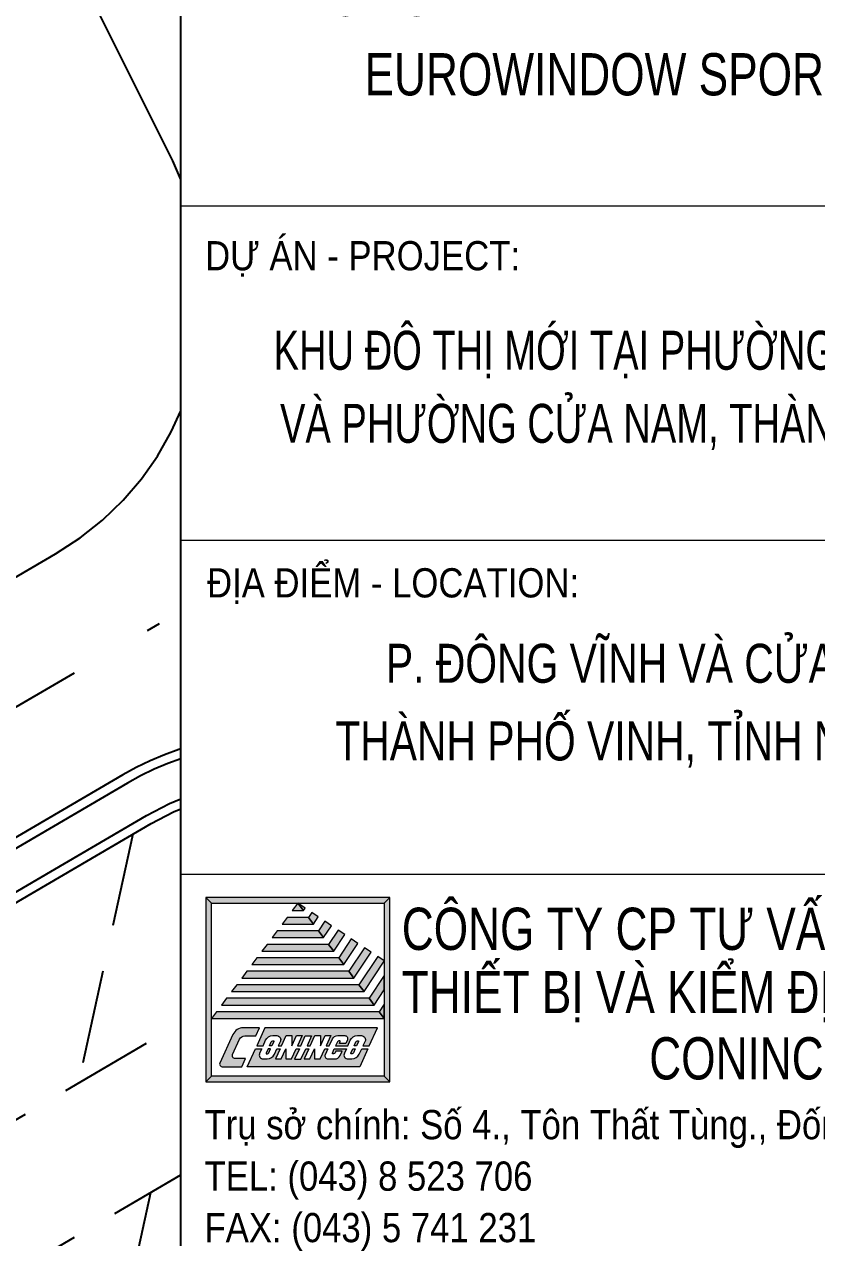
# Model space of a CAD drawing. Header units: millimetres. Extents: x 0 to 571985, y 0 to 2066666.
# Drawn here: x 568716.86 to 568738.02, y 2065013.86 to 2065046.26 of the extents above; entities that cross this region are included whole.
import ezdxf
from ezdxf.enums import TextEntityAlignment as Align
from ezdxf.xclip import XClip

# ---------------------------------------------------------------- set-up
doc = ezdxf.new("R2010")
doc.units = ezdxf.units.MM
for name, pattern in [('ACAD_ISO10W100', [18.5, 12, -3, 0.5, -3]), ('CENTER', [3, 1.5, -0.5, 0.5, -0.5]), ('CENTER2', [1.125, 0.75, -0.125, 0.125, -0.125]), ('HIDDEN', [0.75, 0.5, -0.25]), ('Xref Grid (A1)$0$CENTER2', [1.125, 0.75, -0.125, 0.125, -0.125])]:
    doc.linetypes.add(name, pattern=pattern)
for name, color, linetype, lineweight in [('A-KY HIEU', 34, 'Continuous', 20), ('A-NET THAY', 125, 'Continuous', 18), ('A-TEXT', 7, 'Continuous', 18), ('boDnv', 54, 'Continuous', 25), ('E- RANH GIOI', 1, 'CENTER', 13)]:
    doc.layers.add(name, color=color, linetype=linetype, lineweight=lineweight)
for name, color, linetype in [('BoThamCo', 94, 'Continuous'), ('CDC.01.AXIS', 160, 'CENTER2'), ('ChiaLo', 128, 'CENTER'), ('datOlienke', 42, 'Continuous'), ('LogDg', 7, 'Continuous'), ('LoLK', 6, 'Continuous'), ('RANHGIOI', 2, 'HIDDEN'), ('TimDg', 222, 'Continuous'), ('ViaHeS', 32, 'Continuous'), ('Xref Grid (A1)$0$01.AXIS', 160, 'Xref Grid (A1)$0$CENTER2')]:
    doc.layers.add(name, color=color, linetype=linetype)
doc.styles.add('Arial', font='arial.ttf')
doc.styles.add('rms', font='romans.shx', dxfattribs={"width": 0.7, "bigfont": 'vns.shx'})
doc.linetypes.add('ADL', pattern='A,0.125,-0.15,["++",rms,S=0.5,R=0,X=0,Y=-0.2245],-1.35,1.125', length=2.75)

# ---------------------------------------------------------------- blocks, each defined once
blk = doc.blocks.new('A$C4EFA0292')
h = blk.add_hatch(color=0)
h.paths.add_polyline_path([(-0.3, 4.288), (0.3, 4.288), (0, 4.687)])
h.paths.add_polyline_path([(0.392, 4.426), (0, 4.687), (0.3, 4.288)])
h.paths.add_polyline_path([(4.687, 4.687), (5, 5), (-5, 5), (-4.688, 4.687)])
h.paths.add_polyline_path([(4.687, -4.688), (5, -5), (5, 5), (4.687, 4.687)])
h.paths.add_polyline_path([(-4.688, 4.687), (-5, 5), (-5, -5), (-4.688, -4.688)])
h.paths.add_polyline_path([(5, -5), (4.687, -4.688), (-4.688, -4.688), (-5, -5)])
h.paths.add_polyline_path([(0.34, -3.755), (0.593, -3.2), (0.427, -3.2), (0.17, -3.763), (-0.173, -3.763), (0.084, -3.2), (-0.088, -3.2), (-0.341, -3.755), (-0.651, -3.755), (-0.651, -3.201), (-0.904, -3.755), (-1.213, -3.755), (-0.96, -3.2), (-1.132, -3.2), (-1.268, -3.499, -0.293611), (-1.666, -3.755), (-1.872, -3.755, -0.546059), (-2.071, -3.445), (-1.959, -3.2), (-2.303, -3.2), (-2.749, -4.177), (3.361, -4.177), (3.807, -3.2), (3.464, -3.2), (3.327, -3.499, -0.293611), (2.929, -3.755), (2.723, -3.755, -0.546059), (2.524, -3.445), (2.636, -3.2), (1.98, -3.2), (1.873, -3.434, 0.750604), (1.914, -3.469, 0.385557), (2.018, -3.425), (2.06, -3.333), (2.404, -3.333), (2.294, -3.572, -0.293611), (2.01, -3.755), (1.626, -3.755, -0.546059), (1.484, -3.534), (1.637, -3.2), (1.465, -3.2), (1.212, -3.755), (0.902, -3.755), (0.902, -3.201), (0.649, -3.755)])
h.paths.add_polyline_path([(-1.785, -2.068), (-2.231, -3.044), (-1.888, -3.044), (-1.751, -2.745, -0.293611), (-1.353, -2.489), (-1.147, -2.489, -0.546059), (-0.948, -2.799), (-1.06, -3.044), (-0.888, -3.044), (-0.635, -2.489), (-0.326, -2.489), (-0.326, -3.044), (-0.073, -2.489), (0.237, -2.489), (-0.017, -3.044), (0.155, -3.044), (0.405, -2.497), (0.748, -2.497), (0.499, -3.044), (0.665, -3.044), (0.918, -2.489), (1.227, -2.489), (1.227, -3.044), (1.48, -2.489), (1.79, -2.489), (1.536, -3.044), (1.708, -3.044), (1.878, -2.672, -0.293611), (2.162, -2.489), (2.546, -2.489, -0.546059), (2.688, -2.711), (2.596, -2.911), (2.253, -2.911), (2.299, -2.811, 0.750604), (2.258, -2.775, 0.385557), (2.154, -2.82), (2.052, -3.044), (2.708, -3.044), (2.844, -2.745, -0.293611), (3.242, -2.489), (3.448, -2.489, -0.546059), (3.647, -2.799), (3.535, -3.044), (3.879, -3.044), (4.325, -2.068)])
h.paths.add_polyline_path([(-2.279, -2.505), (-2.079, -2.068), (-2.959, -2.068, 0.293611), (-3.521, -2.429), (-4.229, -3.978, 0.546059), (-4.101, -4.177), (-3.043, -4.177), (-2.843, -3.739), (-3.396, -3.739, -0.546059), (-3.538, -3.518), (-3.159, -2.688, -0.293611), (-2.874, -2.505)])
h.paths.add_polyline_path([(-1.442, -2.82), (-1.544, -3.044), (-1.404, -3.044), (-1.297, -2.811, 0.750604), (-1.338, -2.775, 0.385557)])
h.paths.add_polyline_path([(-1.475, -3.2), (-1.616, -3.2), (-1.722, -3.434, 0.750604), (-1.681, -3.469, 0.385557), (-1.577, -3.425)], flags=17)
h.paths.add_polyline_path([(3.298, -2.811, 0.750604), (3.257, -2.775, 0.385557), (3.153, -2.82), (3.051, -3.044), (3.192, -3.044)], flags=17)
h.paths.add_polyline_path([(3.12, -3.2), (2.98, -3.2), (2.873, -3.434, 0.750604), (2.914, -3.469, 0.385557), (3.018, -3.425)], flags=17)
h.paths.add_polyline_path([(4.687, -1.563), (4.413, -1.197), (-4.413, -1.197), (-4.688, -1.563)])
h.paths.add_polyline_path([(4.687, -0.786), (4.413, -1.197), (4.687, -1.563)])
h.paths.add_polyline_path([(4.687, -0.009), (4.687, 0.768), (3.865, -0.466), (4.139, -0.831)])
h.paths.add_polyline_path([(-3.865, -0.466), (-4.139, -0.831), (4.139, -0.831), (3.865, -0.466)])
h.paths.add_polyline_path([(3.591, -0.1), (3.316, 0.266), (-3.316, 0.266), (-3.591, -0.1)])
h.paths.add_polyline_path([(3.591, -0.1), (4.687, 1.545), (4.687, 1.562), (4.337, 1.796), (3.316, 0.266)])
h.paths.add_polyline_path([(3.978, 2.035), (3.62, 2.274), (2.768, 0.997), (3.042, 0.631)])
h.paths.add_polyline_path([(3.042, 0.631), (2.768, 0.997), (-2.768, 0.997), (-3.042, 0.631)])
h.paths.add_polyline_path([(2.494, 1.362), (2.22, 1.728), (-2.22, 1.728), (-2.494, 1.362)])
h.paths.add_polyline_path([(2.494, 1.362), (3.261, 2.513), (2.902, 2.753), (2.22, 1.728)])
h.paths.add_polyline_path([(1.945, 2.094), (2.544, 2.992), (2.185, 3.231), (1.671, 2.459)])
h.paths.add_polyline_path([(-1.671, 2.459), (-1.945, 2.094), (1.945, 2.094), (1.671, 2.459)])
h.paths.add_polyline_path([(1.827, 3.47), (1.468, 3.709), (1.123, 3.191), (1.397, 2.825)])
h.paths.add_polyline_path([(1.397, 2.825), (1.123, 3.191), (-1.123, 3.191), (-1.397, 2.825)])
h.paths.add_polyline_path([(0.848, 3.556), (1.109, 3.948), (0.751, 4.187), (0.574, 3.922)])
h.paths.add_polyline_path([(0.848, 3.556), (0.574, 3.922), (-0.574, 3.922), (-0.848, 3.556)])
at = {"color": 0}
for points in [[(5, 5), (-5, 5), (-4.688, 4.687), (4.687, 4.687), (5, 5)], [(-4.688, 4.687), (-5, 5), (-5, -5), (-4.688, -4.688), (-4.688, 4.687)], [(0, 4.687), (-0.3, 4.288), (0.3, 4.288), (0, 4.687)], [(0.392, 4.426), (0, 4.687), (0.3, 4.288), (0.392, 4.426)], [(5, 5), (4.687, 4.687), (4.687, -4.688), (5, -5), (5, 5)], [(1.109, 3.948), (0.751, 4.187), (0.574, 3.922), (0.848, 3.556), (1.109, 3.948)], [(0.574, 3.922), (-0.574, 3.922), (-0.848, 3.556), (0.848, 3.556), (0.574, 3.922)], [(1.827, 3.47), (1.468, 3.709), (1.123, 3.191), (1.397, 2.825), (1.827, 3.47)], [(1.123, 3.191), (-1.123, 3.191), (-1.397, 2.825), (1.397, 2.825), (1.123, 3.191)], [(2.544, 2.992), (2.185, 3.231), (1.671, 2.459), (1.945, 2.094), (2.544, 2.992)], [(3.261, 2.513), (2.902, 2.753), (2.22, 1.728), (2.494, 1.362), (3.261, 2.513)], [(1.671, 2.459), (-1.671, 2.459), (-1.945, 2.094), (1.945, 2.094), (1.671, 2.459)], [(3.978, 2.035), (3.62, 2.274), (2.768, 0.997), (3.042, 0.631), (3.978, 2.035)], [(2.22, 1.728), (-2.22, 1.728), (-2.494, 1.362), (2.494, 1.362), (2.22, 1.728)], [(4.687, 1.545), (4.687, 1.562), (4.337, 1.796), (3.316, 0.266), (3.591, -0.1), (4.687, 1.545)], [(2.768, 0.997), (-2.768, 0.997), (-3.042, 0.631), (3.042, 0.631), (2.768, 0.997)], [(4.687, -0.009), (4.687, 0.768), (3.865, -0.466), (4.139, -0.831), (4.687, -0.009)], [(3.316, 0.266), (-3.316, 0.266), (-3.591, -0.1), (3.591, -0.1), (3.316, 0.266)], [(3.865, -0.466), (-3.865, -0.466), (-4.139, -0.831), (4.139, -0.831), (3.865, -0.466)], [(4.413, -1.197), (-4.413, -1.197), (-4.688, -1.563), (4.687, -1.563), (4.413, -1.197)], [(4.687, -0.786), (4.413, -1.197), (4.687, -1.563), (4.687, -0.786)], [(4.687, -4.688), (-4.688, -4.688), (-5, -5), (5, -5), (4.687, -4.688)]]:
    blk.add_lwpolyline(points, close=True, dxfattribs=at)
for points in [[(-2.079, -2.068), (-2.959, -2.068, 0.293611), (-3.521, -2.429), (-4.229, -3.978, 0.546059), (-4.101, -4.177), (-3.043, -4.177), (-2.843, -3.739), (-3.396, -3.739, -0.546059), (-3.538, -3.518), (-3.159, -2.688, -0.293611), (-2.874, -2.505), (-2.279, -2.505), (-2.079, -2.068)], [(4.325, -2.068), (-1.785, -2.068), (-2.231, -3.044), (-1.888, -3.044), (-1.751, -2.745, -0.293611), (-1.353, -2.489), (-1.147, -2.489, -0.546059), (-0.948, -2.799), (-1.06, -3.044), (-0.888, -3.044), (-0.635, -2.489), (-0.326, -2.489), (-0.326, -3.044), (-0.073, -2.489), (0.237, -2.489), (-0.017, -3.044), (0.155, -3.044), (0.405, -2.497), (0.748, -2.497), (0.499, -3.044), (0.665, -3.044), (0.918, -2.489), (1.227, -2.489), (1.227, -3.044), (1.48, -2.489), (1.79, -2.489), (1.536, -3.044), (1.708, -3.044), (1.878, -2.672, -0.293611), (2.162, -2.489), (2.546, -2.489, -0.546059), (2.688, -2.711), (2.596, -2.911), (2.253, -2.911), (2.299, -2.811, 0.546059), (2.273, -2.771), (2.231, -2.771, 0.293611), (2.154, -2.82), (2.052, -3.044), (2.708, -3.044), (2.844, -2.745, -0.293611), (3.242, -2.489), (3.448, -2.489, -0.546059), (3.647, -2.799), (3.535, -3.044), (3.879, -3.044), (4.325, -2.068)], [(1.899, -3.474, -0.546059), (1.873, -3.434), (1.98, -3.2), (2.636, -3.2), (2.524, -3.445, 0.546059), (2.723, -3.755), (2.929, -3.755, 0.293611), (3.327, -3.499), (3.464, -3.2), (3.807, -3.2), (3.361, -4.177), (-2.749, -4.177), (-2.303, -3.2), (-1.959, -3.2), (-2.071, -3.445, 0.546059), (-1.872, -3.755), (-1.666, -3.755, 0.293611), (-1.268, -3.499), (-1.132, -3.2), (-0.96, -3.2), (-1.213, -3.755), (-0.904, -3.755), (-0.651, -3.201), (-0.651, -3.755), (-0.341, -3.755), (-0.088, -3.2), (0.084, -3.2), (-0.173, -3.763), (0.17, -3.763), (0.427, -3.2), (0.593, -3.2), (0.34, -3.755), (0.649, -3.755), (0.902, -3.201), (0.902, -3.755), (1.212, -3.755), (1.465, -3.2), (1.637, -3.2), (1.484, -3.534, 0.546059), (1.626, -3.755), (2.01, -3.755, 0.293611), (2.294, -3.572), (2.404, -3.333), (2.06, -3.333), (2.018, -3.425, -0.293611), (1.942, -3.474), (1.899, -3.474, -0.546059)], [(-1.475, -3.2), (-1.616, -3.2), (-1.722, -3.434, 0.546055), (-1.697, -3.474, 0.000001), (-1.697, -3.474, 0.000002), (-1.697, -3.474), (-1.697, -3.474), (-1.654, -3.474, 0.293611), (-1.577, -3.425), (-1.475, -3.2)], [(-1.323, -2.771, -0.546059), (-1.297, -2.811), (-1.404, -3.044), (-1.544, -3.044), (-1.442, -2.82, -0.293611), (-1.365, -2.771), (-1.323, -2.771, -0.546059)], [(2.899, -3.474, -0.546059), (2.873, -3.434), (2.98, -3.2), (3.12, -3.2), (3.018, -3.425, -0.293611), (2.941, -3.474), (2.899, -3.474, -0.546059)], [(3.273, -2.771, -0.546059), (3.298, -2.811), (3.192, -3.044), (3.051, -3.044), (3.153, -2.82, -0.293611), (3.23, -2.771), (3.273, -2.771, -0.546059)]]:
    blk.add_lwpolyline(points, format="xyb", close=True, dxfattribs=at)
blk = doc.blocks.new('A$C33BC4D2A')
at = {"layer": 'A-KY HIEU', "color": 0}
for p, q in [((353.662, -4.903), (353.662, -292.097)), ((353.662, -104.041), (414.985, -104.041)), ((353.662, -125.066), (414.985, -125.066)), ((353.662, -125.066), (414.985, -125.066)), ((353.662, -146.091), (414.985, -146.091))]:
    blk.add_line(p, q, dxfattribs=at)
at = {"layer": 'A-KY HIEU', "lineweight": -3, "xscale": 1.160142688442082, "yscale": 1.160142688442082, "zscale": 1.160142688442082}
blk.add_blockref('A$C4EFA0292', (361.025, -153.362), dxfattribs=at)
at = {"layer": 'A-TEXT', "style": 'Arial'}
for s, height, width, p in [('ĐẦU TƯ PHÁT TRIỂN BẤT ĐỘNG SẢN', 2.6573, 0.75, (384.094, -92.084)), ('EUROWINDOW SPORT CITY', 2.6573, 0.75, (384.094, -97.084)), ('KHU ĐÔ THỊ MỚI TẠI PHƯỜNG ĐÔNG VĨNH', 2.4529, 0.7, (384.302, -114.349)), ('VÀ PHƯỜNG CỬA NAM, THÀNH PHỐ VINH', 2.4529, 0.7, (384.302, -118.948)), ('P. ĐÔNG VĨNH VÀ CỬA NAM,', 2.4529, 0.75, (384.302, -134.048)), ('THÀNH PHỐ VINH, TỈNH NGHỆ AN', 2.4529, 0.75, (384.302, -138.934))]:
    blk.add_text(s, height=height, dxfattribs=dict(at, width=width)).set_placement(p, align=Align.CENTER)
at = {"layer": 'A-TEXT', "style": 'Arial', "width": 0.85}
for s, p in [('DỰ ÁN - PROJECT:', (355.187, -107.173)), ('ĐỊA ĐIỂM - LOCATION:', (355.309, -127.758))]:
    blk.add_text(s, height=1.83967, dxfattribs=at).set_placement(p, align=Align.MIDDLE_LEFT)
at = {"layer": 'A-TEXT', "style": 'Arial'}
for s, height, width, p in [('CÔNG TY CP TƯ VẤN CÔNG NGHỆ', 2.6573, 0.75, (367.569, -150.859)), ('THIẾT BỊ VÀ KIỂM ĐỊNH XÂY DỰNG', 2.6573, 0.75, (367.569, -154.837)), ('CONINCO', 2.6573, 0.75, (383.147, -159.009)), ('Trụ sở chính: Số 4., Tôn Thất Tùng., Đống Đa., TP. Hà Nội', 1.83967, 0.85, (355.151, -162.772)), ('TEL: (043) 8 523 706', 1.83967, 0.85, (355.151, -166.011)), ('FAX: (043) 5 741 231', 1.83967, 0.85, (355.151, -169.25))]:
    blk.add_text(s, height=height, dxfattribs=dict(at, width=width)).set_placement(p)
blk = doc.blocks.new('NEN')
at = {"layer": 'boDnv', "color": 10, "linetype": 'ADL', "ltscale": 0.25}
for points in [[(263.053, -132.006), (256.939, -119.782), (251.208, -118.07), (145.657, -179.397), (154.7, -194.961)], [(270.404, -156.648), (272.264, -150.423), (266.19, -138.279), (158.216, -201.014), (167.259, -216.577)]]:
    blk.add_lwpolyline(points, close=True, dxfattribs=at)
at = {"layer": 'BoThamCo'}
for points in [[(236.234, -85.111), (141.352, -140.641, 0.413287), (141.173, -141.324, 0.415141), (141.857, -141.504), (236.739, -85.974, -0.433604), (246.185, -88.78), (251.146, -98.698, 0.432664), (251.844, -98.907, 0.396001), (252.04, -98.251), (247.08, -88.333, 0.433604)], [(274.126, -178.484, 1), (272.368, -175.457), (138.589, -253.186, -0.013452), (91.443, -278.907, 0.999991), (93.036, -282.024, 0.013452), (140.347, -256.212)]]:
    blk.add_lwpolyline(points, format="xyb", close=True, dxfattribs=at)
at = {"layer": 'ChiaLo', "ltscale": 5}
for points in [[(264.367, -132.399), (154.337, -196.328)], [(266.608, -136.879), (156.849, -200.651)], [(202.758, -168.195), (192.71, -150.902)], [(197.57, -171.209), (187.522, -153.916)], [(192.382, -174.223), (182.334, -156.93)], [(187.194, -177.238), (177.146, -159.945)], [(182.006, -180.252), (171.959, -162.959)], [(176.818, -183.266), (166.771, -165.973)], [(199.753, -198.854), (189.706, -181.561)]]:
    blk.add_lwpolyline(points, dxfattribs=at)
at = {"layer": 'datOlienke'}
for points in [[(264.367, -132.399), (257.64, -118.948), (251.08, -116.988), (144.29, -179.035), (154.337, -196.328)], [(271.249, -157.314), (273.336, -150.33), (266.608, -136.879), (156.849, -200.651), (166.897, -217.944)]]:
    blk.add_lwpolyline(points, close=True, dxfattribs=at)
at = {"layer": 'LogDg'}
for points in [[(34.296, -348.766, -0.124666), (14.114, -339.771, 0.262937), (-5.331, -336.771, -0.009345), (-40.959, -349.473), (-145.868, -384.68, 0.405257), (-155.456, -403.235), (-146.557, -432.72), (-158.046, -436.187), (-166.572, -407.936, 0.423227), (-185.704, -398.049), (-272.077, -427.035, 0.40652), (-277.181, -436.964), (-262.947, -483.397), (-271.552, -486.035), (-285.593, -440.232, 0.421949), (-295.787, -434.992), (-422.26, -477.436, 0.346831), (-427.684, -485.726), (-426.662, -497.249, 0.109851), (-417.21, -527.045), (-422.398, -530.058, -0.109851), (-432.639, -497.779), (-433.194, -491.512, 0.484967), (-443.708, -484.634), (-484.199, -498.222, 0.36701), (-492.228, -511.51), (-484.402, -560.012), (-490.326, -560.967), (-497.433, -516.92, 0.457512), (-512.889, -507.388), (-525.337, -511.314, 0.375227), (-533.554, -524.795, 0.049445), (-523.248, -562.118), (-518.404, -576.577), (-525.515, -578.96), (-530.307, -564.659, -0.044276), (-540.221, -530.036, 0.448349), (-555.614, -520.863), (-568.853, -525.038), (-576.072, -502.149), (-552.391, -494.681, 0.333336), (-544.003, -482.976), (-545.865, -397.305, 0.120559), (-569.998, -307.198), (-621.979, -219.712, 0.334943), (-635.359, -214.239), (-686.931, -227.855), (-689.803, -216.977), (-647.957, -205.93, 0.498191), (-640.704, -188.198), (-654.378, -165.183, -0.144979), (-668.853, -108.061), (-659.845, 118.23, 0.428088), (-671.924, 130.707), (-689.222, 130.58), (-689.305, 141.83), (-670.344, 141.969, 0.400474), (-658.442, 153.492), (-657.828, 168.904), (-656.06, 189.374), (-648.588, 188.728), (-650.341, 168.432), (-650.889, 154.678, 0.425345), (-638.921, 142.201), (-621.613, 142.328, 0.402651), (-609.707, 153.94), (-609.387, 163.859, -0.019867), (-608.227, 179.942), (-606.8, 192.652), (-600.838, 191.983), (-602.264, 179.273, 0.019867), (-603.39, 163.665), (-603.676, 154.802, 0.425871), (-591.594, 142.415), (-548.362, 142.733), (-548.28, 131.483), (-592.887, 131.155, 0.401789), (-604.791, 119.578), (-607.754, 35.571, -0.005984), (-607.983, 30.718, 0.462462), (-599.177, 22.287), (-555.377, 26.801), (-554.762, 20.832), (-603.242, 15.836, 0.355613), (-610.381, 8.689), (-613.794, -24.838, 0.475348), (-605.015, -33.606), (-508.268, -23.636, 0.016072), (-476.806, -19.368, 0.37392), (-470.138, -11.259), (-470.705, 9.348), (-464.707, 9.513), (-464.235, -7.648, 0.461916), (-454.747, -15.288), (-421.581, -8.993, 0.020567), (-382.015, 0.216), (-299.764, 22.963, 0.415004), (-292.798, 35.293), (-296.969, 50.218), (-285.412, 53.448), (-281.218, 38.439, 0.413423), (-268.921, 31.492), (-169.968, 58.858, 0.427702), (-164.496, 69.052), (-169.623, 84.754), (-163.92, 86.616), (-158.479, 69.956, 0.400853), (-148.742, 64.729), (-123.897, 71.6, 0.437327), (-113.795, 91.173), (-114.462, 93.013), (-128.551, 136.154), (-105.736, 143.605), (-91.769, 100.833), (-90.91, 98.466, 0.429754), (-70.957, 89.772, 0.001079), (-63.934, 92.766, 0.001474), (-62.342, 93.454), (-47.534, 99.909, 0.386536), (-43.126, 109.726), (-48.301, 125.574), (-42.598, 127.436), (-38.076, 113.59, 0.442444), (-27.275, 108.739), (111.617, 169.28, 0.414214), (115.754, 179.811), (109.361, 194.478), (114.861, 196.875), (121.255, 182.208, 0.414214), (131.785, 178.071), (252.97, 230.894), (276.872, 241.312), (291.579, 249.057, 0.419837), (295.267, 261.365), (290.95, 269.196), (301.459, 274.99), (306.058, 266.648, 0.408717), (318.136, 263.031), (326.546, 267.464), (332.148, 256.836), (324.233, 252.656, 0.419466), (320.555, 240.352), (397.092, 101.523, 0.433643), (408.413, 98.649), (440.787, 119.386), (444.023, 114.334), (410.428, 92.813, 0.395048), (407.737, 82.215), (451.056, 3.639, -0.005576), (472.219, -35.781, 0.422017), (490.066, -41.118), (502.995, -33.918), (514.672, -54.886), (500.295, -62.892, 0.404193), (495.052, -80.181), (502.502, -94.711), (491.824, -100.186), (485.095, -87.061, 0.424556), (467.192, -81.64), (316.164, -165.913), (307.211, -171.115, 0.396001), (304.075, -181.611), (326.147, -225.742), (318.098, -229.768), (296.726, -187.038, 0.432664), (285.552, -183.699), (178.072, -246.148, 0.389772), (174.86, -256.488), (194.1, -297.126), (188.677, -299.693), (170.231, -260.733, 0.439085), (158.982, -257.239), (145.496, -265.075, -0.013452), (97.701, -291.151, 0.262926), (86.853, -307.563, -0.162068), (76.015, -333.842, 0.270323), (72.318, -353.653), (79.981, -375.074), (57.383, -383.157), (49.72, -361.737, 0.270325), (34.296, -348.766)], [(191.761, -50.531), (96.917, -106.112, 0.395833), (93.785, -116.606), (107.231, -143.491, 0.432836), (118.409, -146.827), (234.309, -78.995, 0.395833), (237.441, -68.502), (223.995, -41.617, 0.432836), (212.817, -38.281), (191.761, -50.531)], [(236.107, -84.895), (141.226, -140.425, 0.413287), (140.956, -141.449, 0.415141), (141.984, -141.72), (236.865, -86.19, -0.433604), (245.962, -88.892), (250.922, -98.81, 0.432664), (251.97, -99.123, 0.396001), (252.264, -98.139), (247.303, -88.221, 0.433604), (236.107, -84.895)], [(49.536, -260.065, -0.269945), (34.095, -247.153), (22.999, -216.476, -0.362457), (26.499, -206.84), (119.685, -152.625, -0.414384), (136.095, -156.969), (142.222, -167.514, 0.414214), (153.158, -170.413), (250.593, -113.801, -0.432664), (261.767, -117.14), (278.799, -151.193, -0.396001), (275.663, -161.688), (133.439, -244.323, -0.012999), (88.371, -268.964, -0.278117), (67.767, -267.557, 0.110848), (49.536, -260.065)]]:
    blk.add_lwpolyline(points, format="xyb", dxfattribs=at)
for points in [[(231.455, -36.414), (244.888, -63.273, 0.427514), (255.942, -66.68), (417.372, 23.397, 0.412716), (420.48, 34.246), (405.996, 60.518, 0.415712), (395.092, 63.642), (234.712, -25.849, 0.401037)], [(270.27, -95.329, -0.427514), (259.217, -91.922), (254.74, -82.969, -0.401037), (257.996, -72.404), (323.21, -36.016, -0.414214), (334.094, -39.103), (338.967, -47.836, -0.414214), (335.879, -58.72)], [(274.252, -178.7, 1), (272.242, -175.241), (138.463, -252.969, -0.013452), (91.329, -278.685, 0.999992), (93.15, -282.246, 0.013452), (140.473, -256.428)]]:
    blk.add_lwpolyline(points, format="xyb", close=True, dxfattribs=at)
at = {"layer": 'LoLK'}
for points in [[(197.898, -147.888), (192.71, -150.902), (202.758, -168.195), (207.946, -165.181)], [(192.71, -150.902), (187.522, -153.916), (197.57, -171.209), (202.758, -168.195)], [(187.522, -153.916), (182.334, -156.93), (192.382, -174.223), (197.57, -171.209)], [(182.334, -156.93), (177.146, -159.945), (187.194, -177.238), (192.382, -174.223)], [(177.146, -159.945), (171.959, -162.959), (182.006, -180.252), (187.194, -177.238)], [(171.959, -162.959), (166.771, -165.973), (176.818, -183.266), (182.006, -180.252)], [(166.771, -165.973), (161.583, -168.988), (171.63, -186.28), (176.818, -183.266)], [(194.894, -178.547), (189.706, -181.561), (199.753, -198.854), (204.941, -195.84)], [(189.706, -181.561), (184.518, -184.575), (194.566, -201.868), (199.753, -198.854)]]:
    blk.add_lwpolyline(points, close=True, dxfattribs=at)
at = {"layer": 'RANHGIOI', "color": 1, "ltscale": 9, "const_width": 1}
blk.add_lwpolyline([(460, -51.299, 0.006594), (435.293, -5.051), (303.078, 234.769), (284.672, 225.077), (-55.993, 76.586), (-56.839, 76.223, -0.005137), (-90.743, 62.093), (-377.217, -17.133, -0.020567), (-418.225, -26.678), (-463.443, -35.259, -0.021218), (-506.422, -41.541), (-623.638, -53.62), (-626.464, -70.884, 0.128574), (-620.42, -135.36), (-615.505, -148.86, 0.039408), (-607.143, -167.188), (-594.172, -190.555), (-547.57, -259.493, -0.11987), (-522.704, -326.397), (-507.917, -451.947), (-504.475, -473.277), (-499.271, -471.636), (-50.48, -321.024, 0.050684), (130.425, -239.135), (301.319, -139.843)], format="xyb", close=True, dxfattribs=at)
at = {"layer": 'TimDg', "linetype": 'ACAD_ISO10W100', "ltscale": 0.75}
for points in [[(335.549, -254.599), (124.099, 168.176)], [(431.013, 27.573), (246.062, -75.628)], [(9.149, -213.464), (246.062, -75.628)]]:
    blk.add_lwpolyline(points, dxfattribs=at)
blk.add_lwpolyline([(-358.633, -282.039), (-15.318, -166.825, 0.050829), (-9.777, -164.314), (222.735, -29.039)], format="xyb", dxfattribs=at)
at = {"layer": 'ViaHeS', "elevation": 0}
blk.add_lwpolyline([(-483.362, -504.27), (-441.21, -490.124), (-436.029, -493.514), (-435.627, -498.044, 0.109851), (-424.993, -531.564), (-414.615, -525.539, -0.109851), (-423.674, -496.984), (-424.342, -489.445), (-420.001, -483.006), (-295.249, -441.14), (-289.043, -444.33), (-275.854, -487.354), (-258.645, -482.078), (-271.972, -438.601), (-268.698, -432.23), (-181.634, -403.012), (-172.975, -407.486), (-163.79, -437.92), (-140.813, -430.986), (-150.211, -399.847), (-145.597, -390.918), (-39.026, -355.153, 0.008545), (-6.235, -343.522, -0.249193), (12.375, -345.964, 0.09975), (30.772, -354.181, -0.256949), (45.215, -366.957), (51.733, -385.178), (85.63, -373.053), (79.112, -354.831, -0.256949), (82.174, -335.793, 0.136918), (92.607, -310.438, -0.249193), (103.308, -295.017, 0.012659), (148.511, -270.262), (162.157, -262.333), (168.62, -264.341), (185.966, -300.977), (196.811, -295.842), (179.033, -258.291), (181.216, -251.26), (287.384, -189.574), (293.944, -191.534), (314.073, -231.781), (330.172, -223.729), (309.538, -182.474), (311.625, -175.49), (319.134, -171.127), (408.277, -121.386), (412.274, -122.589), (434.351, -165.321), (442.347, -161.19), (420.137, -118.201), (421.38, -114.074), (470.335, -86.758), (479.641, -89.576), (486.485, -102.924), (507.841, -91.973), (500.499, -77.654), (503.421, -68.019), (517.591, -60.128), (500.076, -28.676), (486.971, -35.974), (477.625, -33.17, 0.0056), (456.311, 6.536), (412.324, 86.322), (414.12, 93.398), (444.832, 113.071), (439.977, 120.649), (409.766, 101.296), (403.142, 102.978), (327.714, 239.794), (330.524, 249.193), (334.945, 251.528), (323.749, 272.772), (318.926, 270.23), (309.354, 273.096), (306.713, 277.887), (285.696, 266.299), (288.11, 261.921), (285.295, 252.529), (274.271, 246.724), (129.387, 183.571), (122.806, 186.157), (117.612, 198.074), (106.611, 193.279), (111.806, 181.362), (109.22, 174.781), (26.33, 138.65), (-29.869, 114.154), (-36.004, 116.909), (-39.746, 128.368), (-51.153, 124.642), (-47.055, 112.092), (-50.086, 105.341), (-75.921, 94.08), (-84.511, 97.937), (-100.033, 145.467), (-134.254, 134.292), (-118.657, 86.529), (-123.231, 78.009), (-150.258, 70.535), (-156.629, 73.955), (-161.068, 87.547), (-172.475, 83.822), (-168.207, 70.753), (-171.474, 64.667), (-269.546, 37.545), (-275.711, 41.028), (-279.634, 55.063), (-302.748, 48.603), (-298.843, 34.63), (-302.316, 28.482), (-383.614, 5.999, -0.020567), (-422.7, -3.099), (-456.246, -9.465), (-461.296, -5.399), (-461.708, 9.595), (-473.703, 9.265), (-473.239, -7.637), (-478.028, -13.489, -0.015955), (-508.883, -17.667), (-606.147, -27.691), (-610.614, -23.229), (-607.49, 7.461), (-602.01, 12.947), (-554.455, 17.848), (-555.685, 29.785), (-600.448, 25.172), (-605.043, 29.645, 0.007073), (-604.756, 35.466), (-601.912, 116.095), (-594.665, 123.142), (-548.221, 123.483), (-548.421, 150.733), (-593.42, 150.402), (-600.493, 157.35, -0.027886), (-599.283, 178.939), (-597.857, 191.648), (-609.782, 192.987), (-611.208, 180.277, 0.019867), (-612.385, 163.955), (-612.597, 157.389), (-619.823, 150.342), (-639.316, 150.198), (-646.998, 158.133), (-646.598, 168.196), (-644.852, 188.405), (-659.796, 189.697), (-661.572, 169.14), (-662.014, 158.023), (-670.332, 149.97), (-689.364, 149.83), (-689.163, 122.58), (-671.417, 122.71), (-663.736, 114.776), (-672.6, -107.912, 0.144979), (-657.602, -167.099), (-644.687, -188.836), (-648.335, -197.756), (-691.845, -209.242), (-684.889, -235.59), (-633.86, -222.118), (-622.039, -226.953), (-573.255, -309.058, -0.120474), (-549.614, -397.387), (-547.842, -478.902), (-555.298, -489.306), (-577.876, -496.427), (-567.048, -530.76), (-552.743, -526.248), (-543.713, -531.719, 0.042979), (-533.836, -565.928), (-529.071, -580.151), (-514.848, -575.386), (-519.719, -560.846, -0.045576), (-529.315, -527.166), (-523.005, -516.87), (-508.247, -512.215), (-500.456, -517.02), (-493.287, -561.445), (-481.44, -559.534), (-488.883, -513.408), (-483.362, -504.27)], format="xyb", dxfattribs=at)
at = {"layer": 'ViaHeS', "linetype": 'HIDDEN', "ltscale": 5}
for points in [[(239.178, -85.372), (237.861, -91.4)], [(241.711, -85.49), (240.642, -90.383)], [(236.378, -86.474), (234.927, -93.117)], [(244.031, -86.586), (242.567, -93.283)], [(246.048, -89.065), (244.348, -96.844)], [(241.377, -98.728), (239.678, -106.507), (237.232, -101.617), (150.298, -152.496), (151.75, -145.853), (239.315, -94.604), (241.377, -98.728)], [(239.597, -95.167), (237.897, -102.946)], [(236.845, -96.05), (235.393, -102.693)]]:
    blk.add_lwpolyline(points, dxfattribs=at)
blk.add_lwpolyline([(145.415, -139.712), (143.963, -146.355), (239.391, -90.505, -0.433604), (241.49, -91.128), (246.155, -100.457), (247.855, -92.678)], format="xyb", dxfattribs=at)
at = {"layer": 'ViaHeS'}
blk.add_lwpolyline([(271.249, -157.314), (273.336, -150.33), (257.64, -118.948), (251.08, -116.988), (144.29, -179.035), (131.629, -157.245), (122.062, -154.713), (31.359, -207.484), (28.737, -214.7), (38.583, -241.923, 0.256594), (53.045, -254.642, -0.085173), (69.006, -261.184, 0.265195), (88.812, -261.986, 0.012088), (130.425, -239.135)], format="xyb", close=True, dxfattribs=at)
blk.add_lwpolyline([(266.608, -136.879), (264.367, -132.399), (154.337, -196.328), (156.849, -200.651)], close=True, dxfattribs=at)
blk = doc.blocks.new('NEN B')
at = {"layer": 'datOlienke'}
for points in [[(6.567, 25), (7.507, 40.01), (2.82, 45), (-120.687, 45), (-120.687, 25)], [(0, 0), (5.313, 4.99), (6.253, 20), (-120.687, 20), (-120.687, 0)]]:
    blk.add_lwpolyline(points, close=True, dxfattribs=at)
at = {"layer": 'LoLK'}
for points in [[(-94.687, 45), (-100.687, 45), (-100.687, 25), (-94.687, 25)], [(-88.687, 45), (-94.687, 45), (-94.687, 25), (-88.687, 25)], [(-82.687, 45), (-88.687, 45), (-88.687, 25), (-82.687, 25)], [(-76.687, 45), (-82.687, 45), (-82.687, 25), (-76.687, 25)], [(-70.687, 45), (-76.687, 45), (-76.687, 25), (-70.687, 25)], [(-64.687, 45), (-70.687, 45), (-70.687, 25), (-64.687, 25)], [(-58.687, 45), (-64.687, 45), (-64.687, 25), (-58.687, 25)], [(-82.687, 20), (-88.687, 20), (-88.687, 0), (-82.687, 0)], [(-76.687, 20), (-82.687, 20), (-82.687, 0), (-76.687, 0)]]:
    blk.add_lwpolyline(points, close=True, dxfattribs=at)
blk = doc.blocks.new('A$C758D662A')
at = {"linetype": 'HIDDEN', "ltscale": 500}
for radius in [300, 200]:
    blk.add_circle((0, 0), radius, dxfattribs=at)
at = {"layer": 'CDC.01.AXIS', "ltscale": 200}
for p, q in [((437, 0), (-437, 0)), ((0, 437), (0, -437))]:
    blk.add_line(p, q, dxfattribs=at)
blk = doc.blocks.new('pile Plan')
at = {"xscale": 0.5, "yscale": 0.5, "zscale": 0.5}
for p in [(340, 14779), (5440.000004, 14779), (340, 9630), (5440.000004, 9630), (340, 8730), (5440.000004, 8730), (340, 5040), (5440.000004, 5040), (340, 4140), (5440.000004, 4140), (340, -1), (5440.000004, -1)]:
    blk.add_blockref('A$C758D662A', p, dxfattribs=at)
blk = doc.blocks.new('A1 - 2')
at = {"layer": 'Xref Grid (A1)$0$01.AXIS', "ltscale": 500}
for p, q in [((5.89, -1.086), (5.89, -18.434)), ((0.11, -2.11), (5.89, -2.11))]:
    blk.add_line(p, q, dxfattribs=at)
at = {"xscale": 0.001, "yscale": 0.001, "zscale": 0.001}
blk.add_blockref('pile Plan', (0.11, -16.89), dxfattribs=at)
blk = doc.blocks.new('A5 - 2')
at = {"layer": 'Xref Grid (A1)$0$01.AXIS', "ltscale": 500}
blk.add_line((5.89, -1.086), (5.89, -18.434), dxfattribs=at)
blk = doc.blocks.new('a5 sao - 2')
at = {"layer": 'Xref Grid (A1)$0$01.AXIS', "ltscale": 500}
for p, q in [((-5.89, -1.086), (-5.89, -18.434)), ((-0.11, -1.086), (-0.11, -18.434)), ((-5.89, -2.11), (-0.11, -2.11)), ((-5.89, -7.62), (-0.11, -7.62)), ((-5.89, -12.39), (-0.11, -12.39)), ((-5.89, -16.89), (-0.11, -16.89))]:
    blk.add_line(p, q, dxfattribs=at)
at = {"xscale": 0.001, "yscale": 0.001, "zscale": 0.001}
blk.add_blockref('pile Plan', (-5.89, -16.89), dxfattribs=at)
blk = doc.blocks.new('a1 sao - 2')
at = {"layer": 'Xref Grid (A1)$0$01.AXIS', "ltscale": 500}
for p, q in [((0.11, -1.086), (0.11, -18.434)), ((5.89, -1.086), (5.89, -18.434)), ((0.11, -2.11), (5.89, -2.11)), ((0.11, -7.62), (5.89, -7.62)), ((0.11, -12.39), (5.89, -12.39)), ((0.11, -16.89), (5.89, -16.89))]:
    blk.add_line(p, q, dxfattribs=at)
at = {"xscale": 0.001, "yscale": 0.001, "zscale": 0.001}
blk.add_blockref('pile Plan', (0.11, -16.89), dxfattribs=at)

msp = doc.modelspace()

# ---------------------------------------------------------------- block references
at = {"layer": 'E- RANH GIOI', "xscale": 0.4242857142857144, "yscale": 0.4242857142857144, "zscale": 0.4242857142857144}
msp.add_blockref('A$C33BC4D2A', (568570.984, 2065085.556, 0), dxfattribs=at)

# ---------------------------------------------------------------- next in the draw order: block references
at = {"layer": 'boDnv', "extrusion": (-2.4685e-06, 4.62064e-06, 1)}
ref = msp.add_blockref('NEN', (568306.127, 2065625.301, 8.141), dxfattribs=at)
XClip(ref).set_block_clipping_path([(271.6948113668, -154.4057308182), (463.651444052, 8.0635878104)])

# ---------------------------------------------------------------- next in the draw order: block references
ref = msp.add_blockref('NEN', (568346.975, 2065358.322, 8.14), dxfattribs=at)
XClip(ref).set_block_clipping_path([(230.8471072778, -72.8969436616), (422.803739963, 89.5723749669)])

# ---------------------------------------------------------------- next in the draw order: block references
ref = msp.add_blockref('NEN', (568544.928, 2065197.155, 8.139), dxfattribs=at)
XClip(ref).set_block_clipping_path([(32.8938420893, -97.8240763277), (224.8504747745, 64.6452423008)])

# ---------------------------------------------------------------- next in the draw order: block references
at = {"layer": 'A-NET THAY', "extrusion": (-2.4685e-06, 4.62064e-06, 1)}
ref = msp.add_blockref('A1 - 2', (568739.822, 2065018.608, 8.139), dxfattribs=dict(at, xscale=-1, rotation=30.15743676244769))
XClip(ref).set_block_clipping_path([(99.5197237872, 151.1818040742), (-66.4552410489, 54.7470599229), (-148.0762142621, 195.2258705194), (17.8987505739, 291.6606146707)])
ref = msp.add_blockref('A5 - 2', (568729.446, 2065012.579, 8.139), dxfattribs=dict(at, rotation=30.15743676244771))
XClip(ref).set_block_clipping_path([(-87.5197237874, 151.181804073), (78.4552410485, 54.7470599217), (160.0762142618, 195.2258705182), (-5.8987505741, 291.6606146696)])
ref = msp.add_blockref('a5 sao - 2', (568742.498, 2065025.945, 8.139), dxfattribs=dict(at, rotation=210.1574367624476))
XClip(ref).set_block_clipping_path([(105.5197239064, -146.1818040749), (-60.4552409295, -49.7470599236), (-142.0762141426, -190.2258705203), (23.8987506933, -286.6606146717)])
ref = msp.add_blockref('a1 sao - 2', (568737.31, 2065022.931, 8.139), dxfattribs=dict(at, xscale=-1, rotation=210.1574367624477))
XClip(ref).set_block_clipping_path([(-99.5197239066, -146.1818040733), (66.4552409293, -49.747059922), (148.0762141424, -190.2258705185), (-17.8987506935, -286.6606146698)])
ref = msp.add_blockref('a1 sao - 2', (568737.31, 2065022.931, 8.139), dxfattribs=dict(at, rotation=210.1574367624476))
XClip(ref).set_block_clipping_path([(99.5197239064, -146.181804074), (-66.4552409295, -49.7470599227), (-148.0762141426, -190.2258705194), (17.8987506933, -286.6606146707)])
ref = msp.add_blockref('a5 sao - 2', (568721.746, 2065013.888, 8.139), dxfattribs=dict(at, rotation=210.1574367624476))
XClip(ref).set_block_clipping_path([(81.5197237874, -146.181804074), (-84.4552410485, -49.7470599227), (-166.0762142616, -190.2258705194), (-0.1012494257, -286.6606146707)])
ref = msp.add_blockref('a5 sao - 2', (568732.122, 2065019.917, 8.139), dxfattribs=dict(at, xscale=-1, rotation=210.1574367624477))
XClip(ref).set_block_clipping_path([(-93.5197237867, -146.1818040742), (72.4552410492, -49.7470599229), (154.0762142623, -190.2258705194), (-11.8987505736, -286.6606146707)])
ref = msp.add_blockref('a1 sao - 2', (568716.558, 2065010.874, 8.139), dxfattribs=dict(at, xscale=-1, rotation=210.1574367624477))
XClip(ref).set_block_clipping_path([(-75.5197237867, -146.1818040742), (90.4552410492, -49.7470599229), (172.0762142623, -190.2258705194), (6.1012494264, -286.6606146707)])
at = {"layer": 'LoLK', "extrusion": (-2.4685e-06, 4.62064e-06, 1)}
ref = msp.add_blockref('NEN B', (568816.177, 2065039.841, 8.139), dxfattribs=dict(at, rotation=30.15743676244771))
XClip(ref).set_block_clipping_path([(-176.2070237536, 171.181804074), (-10.2320589176, 74.7470599227), (71.3889142957, 215.2258705192), (-94.5860505402, 311.6606146705)])

# ---------------------------------------------------------------- next in the draw order: block references
at = {"layer": 'boDnv', "extrusion": (-2.4685e-06, 4.62064e-06, 1)}
ref = msp.add_blockref('NEN', (568483.379, 2065111.116, 8.139), dxfattribs=at)
XClip(ref).set_block_clipping_path([(93.6907124412, -149.492137952), (237.6581869551, -27.6401489815)])

# ---------------------------------------------------------------- next in the draw order: linework, layer by layer
at = {"layer": 'E- RANH GIOI', "elevation": 0}
msp.add_lwpolyline([(568577.07, 2064961.623), (568721.038, 2064961.623), (568721.038, 2065083.475), (568577.07, 2065083.475)], close=True, dxfattribs=at)

# ---------------------------------------------------------------- next in the draw order: block references
at = {"layer": 'boDnv', "extrusion": (-2.4685e-06, 4.62064e-06, 1)}
ref = msp.add_blockref('NEN', (568610.509, 2064760.686, 8.137), dxfattribs=at)
XClip(ref).set_block_clipping_path([(-31.4097990375, 3.7274613923), (160.5468336476, 166.1967800197)])

doc.saveas('drawing.dxf')
